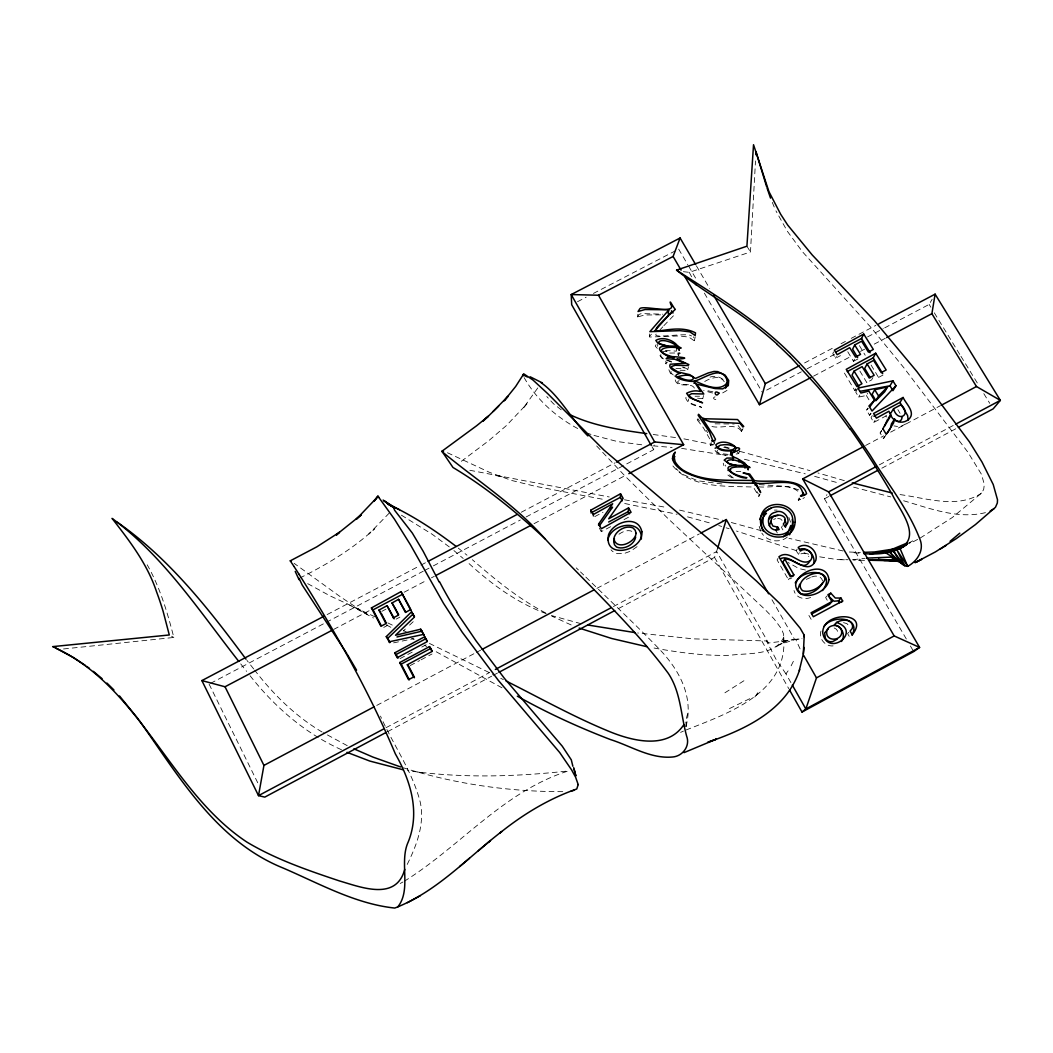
<?xml version="1.0" encoding="UTF-8"?>
<svg xmlns="http://www.w3.org/2000/svg" width="1053" height="1053" viewBox="0 0 1053 1053"><rect width="100%" height="100%" fill="white"/><g stroke="black" fill="none" stroke-linecap="round" stroke-linejoin="round"><path stroke-width="0.75" stroke-dasharray="5 3.75" d="M711.459 443.945L710.499 445.366L713.697 444.735M610.661 526.671L601.289 531.633L601.302 530.212M649.556 333.946L649.556 337.026L679.132 335.92L688.938 337.118L694.256 340.777L694.73 338.684L693.295 336.842M678.711 355.335L677.908 352.966L680.383 353.203M685.885 726.465L686.056 721.924L686.174 726.254M685.964 726.583C694.348 695.414 677.961 667.602 656.519 646.213C633.143 622.244 608.647 599.394 584.718 575.978M697.52 398.166L702.785 398.718L700.758 396.086M683.358 271.687L689.254 272.345L750.473 251.97L755.501 160.977M660.626 314.86L644.607 314.992L637.657 316.953L637.736 314.057M637.657 316.953L637.842 314.242M596.669 445.972L625.074 476.101L667.681 518.234L765.544 610.029L774.1 618.967L781.497 628.891L783.669 634.367L783.432 641.435L783.669 636.354C788.723 693.322 727.11 713.697 684.832 730.479M657.612 346.305L657.862 344.107M526.118 516.957L653.663 449.697L654.255 445.05M666.115 363.969L665.812 361.061M799.135 497.858L798.292 500.214L801.399 499.135M736.179 454.027L738.693 453.58L737.166 451.842M676.724 348.556L676.342 351.136L664.285 350.425M678.764 355.23L679.159 352.676M680.12 370.235L687.53 370.406L688.544 366.734M694.322 340.751L695.243 336.815M783.866 637.012C775.258 656.256 747.446 652.781 729.716 655.308C703.193 656.019 676.803 652.241 650.793 647.424M820.958 631.063C817.931 639.763 827.948 649.24 836.424 644.844M709.696 438.864L703.496 427.979L697.191 419.792L697.678 417.541M702.812 398.666L703.496 395.533M687.648 713.631L685.727 720.739M665.47 363.627L667.497 362.048M710.499 445.366L711.223 442.457M714.105 444.195L714.921 441.181M637.552 316.769L638.987 314.478L641.303 313.583L662.64 314.176M717.738 547.994L714.539 557.379L616.15 609.819M675.21 379.896C677.29 389.702 693.664 380.225 694.954 390.136M743.023 428.663L741.444 431.401L742.154 429.203M738.693 453.58L739.627 450.789M649.306 336.578L651.438 334.183M668.879 369.735L670.458 373.42L676.105 377M672.893 465.966C691.887 488.75 726.478 485.92 753.316 487.039L758.818 496.318L759.621 494.436M760.174 493.896L758.818 496.318M833.581 351.899L832.805 353.637L835.542 358.217L840.439 355.638M793.37 661.323L790.224 667.655M835.542 358.217L836.345 356.454M407.221 864.434C416.619 845.348 424.951 823.775 420.252 802.202C412.407 771.296 393.23 745.024 380.502 716.093M847.77 351.768L853.47 361.311L854.51 359.218M790.908 682.607L785.946 673.854L788.355 670.524M782.418 525.75L781.51 527.487L782.892 529.896M844.414 373.091L854.812 390.545L855.852 388.557M856.813 390.136L855.747 392.124L858.695 397.073L866.395 395.494L867.606 393.309M798.477 500.307L799.477 498.438M858.695 397.073L859.801 395.046M859.867 370.998L866.751 382.502L867.975 380.265M872.884 377.632L871.608 379.936L866.751 382.502M686.056 397.415L685.727 397.995C687.543 404.26 696.191 405.918 701.653 407.379C699.258 405.26 686.477 404.234 688.478 399.008M875.556 372.472L878.531 377.435L879.874 375.039M778.009 558.366L777.114 559.959L788.447 579.716L791.895 577.873M920.217 538.03L952.307 517.51L981.62 493.054L983.686 489.395L984.318 484.433L981.475 474.324L967.891 452.198L904.014 367.931L871.252 327.786L802.307 251.575L787.341 231.252L775.943 210.876M871.107 413.632L869.554 415.277L866.527 410.196L867.725 408.103M884.731 327.852L929.154 304.422L932.129 299.289M869.554 415.277L870.792 413.158M723.24 463.175L723.911 465.702M872.292 415.632L871.028 417.751L873.806 422.424L885.902 416.001L887.403 413.632M906.317 638.987L824.46 498.793L826.947 494.634M873.806 422.424L875.109 420.292M797.226 549.021L796.239 550.653L798.345 554.312L804.782 553.088L808.849 556.51M537.793 387.925L523.091 408.419L526.987 403.799L506.454 425.517L488.658 440.773L460.714 461.767M798.345 554.312L799.345 552.707M885.849 435.113L883.467 438.614L880.124 433.02L881.848 430.322M880.124 433.02L881.493 430.888M788.447 579.716L789.395 578.229M883.467 438.614L884.849 436.482M804.505 497.529L802.939 498.556M660.85 354.519L660.797 356.309L662.89 358.27M671.011 371.34L671.011 372.933L673.275 374.986M826.789 596.103L825.631 597.499L828 601.592M727.018 390.4L721.437 393.638M389.268 513.061L368.879 533.989L374.842 528.54C352.808 549.021 326.772 564.619 299.947 577.952M659.81 330.115L662.85 326.785M663.864 325.68L674.525 314.65M866.527 410.196L868.317 408.353M656.151 334.064C651.583 339.198 687.78 332.129 691.558 335.986M848.823 632.287L847.56 633.511L849.666 637.157M403.273 631.037L405.366 629.062M409.564 625.127L414.803 620.204M981.62 493.054C957.559 509.389 925.429 497.819 898.88 494.436M637.091 546.652L631.05 550.903M717.554 450.118L716.83 451.658L719.41 453.356L728.149 454.396M656.085 344.726L655.242 346.121L657.283 348.346M743.918 680.751L723.003 694.006M905.58 424.043L899.92 426.86L893.958 425.912M725.609 465.044L725.714 466.124M618.94 534.226C622.823 531.489 628.18 529.211 632.735 531.699M787.328 537.056C779.786 543.453 767.032 541.584 761.845 533.121M908.463 543.387L913.227 540.558L908.976 543.006M776.008 646.884L786.459 640.777L794.66 639.566L771.638 599.157M749.683 698.718L726.228 710.156M699.547 396.231L695.085 396.244M400.232 883.493L402.917 882.006M404.26 881.269C460.24 846.533 503.689 791.224 568.344 770.954C515.246 776.824 460.595 778.404 407.485 770.612M917.624 539.439L909.753 543.559M386.043 727.689L489.698 672.459M613.438 606.528L716.685 551.509L768.493 643.014L786.459 640.777L779.589 644.528L794.818 639.619L802.004 638.526M879.294 464.873L954.242 424.938M387.649 731.624L491.712 676.158M493.159 675.381L497.49 673.064M824.46 498.793L828.764 496.489M881.835 468.203L956.914 428.176M410.117 665.614L419.699 660.534M421.068 659.81L431.993 654.005M376.75 705.418L474.903 653.215M476.351 652.452L480.668 650.162M596.933 588.337L699.376 533.871M865.592 445.472L883.678 435.863M890.627 432.164L940.553 405.616M396.152 619.111L399.916 617.111M383.74 627.404L387.504 625.416L386.741 624.508M594.761 516.615L602.974 512.258M878.531 377.435L883.401 374.855M854.812 390.545L859.669 387.965M624.047 519.59L630.734 516.049M400.048 658.612L413.632 651.399M421.766 647.082L428.558 643.488M327.128 614.583L419.528 565.882M420.976 565.119L426.715 562.091M521.248 512.271L615.057 462.833M804.597 362.943L835.253 346.779M841.057 343.712L845.414 341.422M851.219 338.368L875.872 325.377M210.547 683.358L324.851 623.086M326.298 622.323L423.24 571.2M424.688 570.436L429.032 568.159M433.375 565.869L520.327 520.011M766.663 390.11L801.294 371.841M807.072 368.8L834.489 354.348M867.527 336.921L883.296 328.602M333.696 629.418L369.708 610.411M404.181 592.207L427.123 580.098M431.414 577.834L434.284 576.333M534.042 523.67L625.995 475.14M813.587 376.145L852.219 355.743M860.485 351.386L864.618 349.201M874.253 344.12L885.244 338.316M853.47 361.311L858.34 358.744M381.897 611.306L385.951 609.174M577.478 301.724L586.179 297.196M593.418 293.432L675.802 250.614M704.72 381.502C710.393 378.08 719.936 374.605 724.28 381.765M799.951 499.017L798.148 499.727M629.839 551.456L623.968 553.562L617.571 553.654A11.109 10.885 3 0 1 610.977 549.798M806.322 579.387L810.376 577.584M680.607 732.375L683.423 731.111M773.6 519.432L775.6 518.642M679.172 380.581C672.538 383.792 689.399 385.885 691.413 384.029M715.053 396.823C710.327 398.258 718.212 401.904 717.633 397.507M709.998 377.119C715.5 375.079 722.161 377.382 725.596 382.028M985.437 512.64C957.282 519.59 928.996 507.994 902.289 500.372M393.598 642.856L413.882 638.605M811.718 576.978C815.693 575.149 821.472 575.978 822.577 580.848M810.639 597.472C804.281 600.171 795.805 597.801 794.001 590.575M782.445 641.369L799.635 638.579M853.18 559.696L865.079 558.287M63.509 648.964L173.824 637.46C167.427 612.464 159.99 587.337 147.196 564.79M799.069 639.079L795.752 639.395L800.504 649.806M849.337 552.009L860.34 552.483M662.916 351.465L667.075 351.333L663.693 350.688M758.779 486.855C772.257 488.21 790.105 482.169 800.359 493.515M669.682 353.071L677.316 352.952L678.395 355.387M736.139 471.428L740.799 471.362M774.337 510.1L777.14 510.086M768.493 643.014L766.426 640.948L693.243 638.855L637.71 632.998M562.776 791.659C508.849 791.751 454.935 783.985 403.444 767.821M715.066 423.832L734.244 423.977M819.695 556.826L835.977 559.406L848.034 559.735M675.947 368.537L684.476 368.247L682.12 366.865M759.305 484.604L788.394 486.539L799.253 490.04M711.96 426.504C720.963 428.874 735.915 422.424 741.444 431.401M840.162 559.669L844.427 559.801M864.5 560.393L852.746 559.775L860.762 560.38M721.924 483.972L697.731 480.76L682.291 474.179A27.918 26.983 7.7 0 1 678.948 471.481M727.307 455.212C722.885 454.949 716.79 454.488 714.724 449.907M777.693 518.339L780.628 518.984L782.721 521.117M652.939 445.827L672.09 447.459M805.4 570.028L798.898 568.541L788.236 562.578M854.075 552.707L862.038 553.549M681.607 448.354L725.622 455.357M641.711 444.787L617.611 441.589L592.47 435.021M653.215 434.494L677.434 437.837M712.868 391.808L704.918 390.136M417.738 772.033L425.175 773.178M683.897 438.851L712.815 444.669M624.468 499.78L667.339 507.612M469.809 470.27L609.226 496.977M843.032 550.969L788.973 538.32M724.582 446.696L729.913 448.302M624.692 503.505L677.105 514.272M602.237 499.175L535.437 486.315L511.64 480.458L489.777 472.442L446.156 452.145M679.58 510.1L723.727 520.524M581.006 623.692L551.43 615.544M744.392 459.279L805.255 473.837M495.897 475.535L503.334 477.206L494.278 474.324M712.526 393.006L703.667 390.61M723.74 447.262L729.058 448.591M687.53 516.852L712.789 523.789M739.706 451.316L810.007 470.652M731.308 522.512L761.622 530.791M804.005 552.904L808.678 554.154M853.614 487.131L890.693 496.911M814.627 476.364L837.991 482.84M666.615 360.087L673.854 362.153M844.335 480.629L817.931 472.955M843.519 622.639L846.875 623.613L849.192 625.995M718.725 525.552L721.687 526.447M726.136 527.816L729.11 528.724M796.318 550.627L736.495 531.028M671.564 362.127L661.916 358.257L658.757 353.979M587.995 433.309L590.983 434.441M546.191 613.623C516.536 602.698 490.777 583.704 467.743 562.407M571.174 624.956L551.811 616.123M683.529 366.971L688.043 369.564M307.7 583.652L329.879 595.774L375.039 616.847M341.462 749.723C304.409 733.164 273.293 705.681 248.574 673.815M349.543 605.08L373.446 617.993M387.82 622.915L394.256 626.048M429.413 643.409L492.804 674.315M403.312 630.497L407.208 632.419M733.362 477.996L728.347 473.916M347.227 745.642L323.35 732.743M500.741 678.29L503.373 679.633M732.059 477.838L728.176 475.39L726.583 472.31M386.425 624.969L391.163 627.456M577.649 428.518C555.826 416.791 536.372 399.377 524.17 377.672M411.723 638.329L414.184 639.658M545.533 612.885C518.629 598.881 495.094 579.532 472.336 559.696M501.991 687.806L434.31 650.728M424.188 645.12L426.702 646.503M171.573 636.223L173.824 637.46M367.313 614.412L355.967 608.042L360.982 610.529L340.145 596.63L294.103 563.329M834.173 627.97L836.464 629.273L838.899 633.379M401.404 515.18L432.217 534.292L450.302 547.665M322.073 732.006C295.551 716.343 273.372 694.427 254.642 670.156M561.249 409.814L553.404 403.707L546.797 396.547M458.279 548.113L466.992 555.194M453.909 550.561L463.202 558.472M576.267 567.896L578.387 569.923M580.493 571.937L583.665 574.964M738.1 425.557L742.312 430.848M253.681 668.945L246.955 660.389M240.729 663.903L246.586 671.353M785.946 673.854L776.245 659.678L766.426 640.948M706.102 430.348L707.669 432.665M699.508 421.029L697.915 418.752L697.191 419.792M746.919 246.205L750.473 251.97M929.154 304.422L930.878 307.226M934.314 312.833L960.073 354.887M960.928 356.283L977.895 383.963M983.818 393.651L989.754 403.338M859.432 345.621L865.224 355.256M871.094 365.049L874.806 371.235M897.867 409.643L900.065 413.302M885.902 416.001L886.481 416.962M866.395 395.494L869.133 400.087M696.428 265.882L709.722 288.614M678.685 249.127L687.806 264.737M688.636 266.146L696.915 280.348M704.378 293.116L762.333 392.387M910.411 646.002L913.688 651.61M756.975 491.619L758.45 494.173M775.956 530.58L777.338 532.989M808.915 615.439L811.152 619.335M652.07 446.88L653.663 449.697M714.539 557.379L788.75 688.609M599.302 528.04L601.289 531.633M689.254 272.345L692.571 278.545M209.099 684.121L258.327 783.972M788.868 517.444L790.711 522.762M760.727 531.173L759.068 526M713.697 442.431L714.026 443.247M772.283 202.387L775.245 209.494M678.04 470.586A27.918 26.983 7.7 0 1 676.355 468.677M757.805 692.992L754.303 697.705L757.805 692.992"/><path stroke-width="1.5" d="M598.63 525.421L598.644 523.986L612.701 503.755L593.339 514.522L593.365 515.931M712.591 440.062L709.511 431.98L698.165 415.277L698.534 414.263L701.903 417.778L704.826 418.765L737.561 419.542L743.747 426.439L742.865 426.991L740.101 423.385L710.301 421.779L702.614 418.962L713.184 435.021A42.396 41.028 5.9 0 1 714.842 438.14C717.883 440.773 709.064 442.352 712.591 440.062A41.975 40.646 6 0 1 713.144 441.325M799.28 670.577L803.307 654.018L804.242 635.262L800.162 628.207L779.839 603.566L756.488 581.085L720.278 548.982L604.067 450.197L547.731 393.651L532.936 380.001L523.762 373.854L515.667 386.477L504.163 400.811L508.046 396.283L493.08 411.473M755.843 154.738L756.015 151.632L766.558 186.526M622.257 500.833L620.322 497.371L620.533 493.778L590.878 510.126L590.904 511.521M641.33 539.057C642.738 518.076 610.74 523.499 607.857 539.899M804.137 636.841L804.242 635.262M629.497 513.825L628.259 511.613L628.562 507.888L608.713 518.8L623.126 498.345L620.533 493.778M908.147 420.081L907.62 415.566L899.96 402.404L903.119 397.455C905.896 403.878 916.018 412.328 908.897 419.199C904.975 422.766 898.117 423.635 894.563 419.094L891.483 423.806L890.548 427.584M578.189 784.564L576.754 788.987C548.6 798.819 522.841 814.495 499.662 833.173L501.741 831.488C467.098 858.142 436.39 892.102 394.77 908.055C355.414 903.948 319.243 883.559 283.27 868.093C216.036 841.005 178.957 776.245 138.996 720.081M803.307 654.018L804.058 647.424M668.207 314.149L668.721 310.043L667.628 309.793L645.068 309.516L638.039 311.504L640 308.476C644.449 305.199 677.448 314.742 670.735 304.317C668.471 297.328 673.683 308.292 675.342 309.385C632.774 348.069 670.682 319.638 695.506 332.88L695.191 335.538L689.833 331.84L679.922 330.642L649.872 331.669L668.721 310.043M676.724 348.556L677.105 345.989C658.967 333.222 647.095 347.398 677.105 345.989M677.355 348.648L677.737 346.068C673.196 339.882 662.521 336.289 655.822 340.395L657.862 343.186L667.747 346.187C649.411 345.489 666.457 357.941 674.341 357.599L668.181 357.006L666.141 358.691L674.841 359.27L685.319 363.259L670.234 364.22C667.655 368.761 676.829 372.117 680.08 373.262C666.246 377.092 690.65 382.7 694.085 381.12M958.375 427.413L993.15 408.867L1000.35 400.364L976.473 386.517L931.892 313.702L935.103 294.156L878.768 323.85M725.622 388.136L726.03 385.714M887.561 419.489L884.415 426.268M383.187 729.216L258.512 795.634L201.886 680.593L225.026 686.767L263.934 765.399L258.512 795.634L264.79 797.108L386.201 732.388M790.764 525.5L787.67 533.239L783.287 536.767M769.243 525.644L771.244 521.13M813.666 563.408C815.72 555.8 807.954 546.494 799.885 549.192M635.683 536.991C634.367 544.822 623.758 550.14 616.558 547.047L614.504 544.796L613.715 541.887L614.452 538.754M822.748 582.493C819.339 589.891 808.73 596.261 800.53 593.563L797.766 589.588L799.714 584.178M894.563 419.094L893.563 422.964L887.442 432.783M810.81 377.606L759.463 404.694L765.307 383.647L713.644 295.327M717.738 547.994L726.294 519.55L768.585 593.8M730.334 455.093L731.651 450.908C726.386 451.079 717.159 451.197 715.856 444.761C721.134 439.851 731.598 442.378 736.047 447.67C743.273 447.67 738.114 451.368 733.414 451.961C727.004 458.305 741.957 457.068 738.837 461.898M736.047 447.67L734.691 451.882L733.191 450.197M732.901 460.174L733.572 458.108L730.953 453.501L731.651 450.908M802.004 712.052L913.688 651.61L919.598 647.424L894.168 635.92L816.483 677.882L805.835 708.985L802.004 712.052L789.526 689.991M673.13 459.792L674.776 456.568M744.932 468.072L745.906 465.373C727.465 452.198 715.303 466.729 745.906 465.373M745.814 467.493L746.551 465.452L744.642 463.004L739.535 459.845M785.459 527.303L786.209 523.907L784.867 519.616M651.267 445.472L571.687 304.725L571.213 294.55L598.499 295.248L673.104 256.458L680.106 237.991L695.651 264.553M752.5 482.511L753.264 480.55L748.235 474.14L743.076 473.008L749.683 474.034L754.317 480.589L753.553 482.55M759.634 519.537L760.45 517.471M754.988 485.051L755.778 483.103C768.769 485.617 800.451 475.021 802.991 494.357C796.397 497.779 804.4 495.805 806.572 493.752C801.886 475.917 768.4 483.064 754.317 480.589M799.675 669.576C786.788 710.064 745.116 729.558 707.932 742.194L716.33 739.14L684.002 752.645M854.681 344.976L860.538 354.387L855.562 357.112L849.705 347.687L837.161 354.677L834.371 350.149L863.723 334.038L873.332 349.438L868.396 352.097L861.604 341.211L854.681 344.976L852.627 349.201L857.629 357.546M835.687 352.11L861.538 338.487L863.723 334.038M854.062 371.104L861.933 383.753L856.918 386.556L846.243 369.353L875.688 353.203L886.178 369.972L881.229 372.63L873.582 360.402L867.08 363.93L874.174 375.289L869.199 378.014L862.117 366.641L854.062 371.104L852.022 375.144L858.906 386.675M404.76 869.344C396.191 901.302 361.39 887.31 339.566 880.966C307.831 870.37 275.807 859.366 246.955 842.124C168.954 790.461 140.852 685.924 52.65 646.621L169.296 634.972L163.176 611.53A345.542 317.572 -49.5 0 0 156.568 591.839C147.486 564.237 129.677 541.005 112.052 518.379C164.005 556.458 199.478 611.451 238.794 661.416M775.956 530.58L777.733 527.119L779.141 529.541C767.505 533.318 764.083 514.338 775.456 512.245C783.761 507.994 793.159 521.077 784.748 526.421L783.353 523.986C791.58 514.338 770.638 510.85 770.967 522.143L772.889 526.052L777.733 527.119M867.08 363.93L864.71 368.432L870.226 377.632M847.296 371.577L873.2 357.888L875.688 353.203M809.678 561.328C802.412 573.543 790.974 553.957 780.892 558.564M874.714 389.755L872.108 394.322L875.872 400.614L884.691 391.769L887.574 386.899L874.714 389.755L878.571 395.981L875.872 400.614M892.931 380.844L889.982 385.793L892.931 390.702L895.945 385.74L892.931 380.844L857.892 388.123L860.906 393.006L868.843 391.111L874.49 400.219L870.107 406.524M784.735 558.985L793.857 574.859L790.369 576.728L778.917 556.774C790.224 548.139 800.477 568.001 810.692 560.249C815.246 554.062 806.229 546.244 800.359 551.074L798.227 547.376C806.822 541.11 818.405 550.811 815.838 560.262C808.559 575.662 795.133 558.485 784.735 558.985L782.879 562.144L791.145 576.557M852.035 635.235C861.644 616.782 832.37 614.518 823.854 626.574M893.563 408.748C897.353 422.937 912.398 415.224 901.013 404.747L893.563 408.748L890.522 413.553C890.891 419.686 900.999 425.741 902.118 417.212M888.298 418.317L889.785 415.974M882.704 428.966L890.167 416.856L890.535 414.803L888.929 411.249L876.425 418.133L873.569 413.487L903.119 397.455M789.592 534.792L793.106 525.763L792.277 519.445M841.492 641.488C846.099 635.63 841.676 625.587 834.2 625.008L836.595 622.455C841.637 619.388 851.482 618.427 852.654 626.087L852.232 628.523L850.1 631.063L852.219 634.735C871.436 611.135 821.695 610.951 822.762 633.143C827.869 658.02 862.907 631.497 836.595 622.455M792.87 576.373L793.857 574.859M760.858 516.444L764.886 511.521L770.796 508.375M683.805 724.754C666.602 750.605 630.392 740.509 606.804 730.453C572.213 716.066 539.465 697.744 506.019 680.962M890.364 428.308L886.257 434.336L882.875 428.716M599.512 525.605L612.57 507.191L609.832 508.638M377.922 496.187L374.236 501.017L377.922 496.187L394.349 519.024L410.525 544.928L443.524 603.356L462.214 632.169L498.293 680.317L559.696 752.526L571.595 769.901L575.609 777.206L578.176 784.564M840.978 598.051L835.292 598.025L830.778 593.155L828.448 595.985L833.95 601.21L838.543 600.842L840.978 598.051L842.663 600.96L841.439 602.342M672.301 458.858L674.486 456.225M830.778 593.155L827.934 594.682L831.923 601.579L829.58 604.33L811.666 613.952M795.226 582.967C803.097 566.698 838.372 569.607 822.485 590.575M498.674 406.103L488.013 416.514L476.601 425.767L441.931 451.25L452.987 467.479C486.552 487.552 516.799 512.587 545.454 539.123M694.111 381.186C705.339 399.929 701.311 385.806 686.595 393.282L689.662 397.639L702.588 402.825L693.15 399.1L688.649 395.428L691.624 393.704L703.812 394.006L696.586 384.134L715.04 388.57L722.648 388.873L728.294 385.622L728.702 380.475L725.056 375.052L717.738 371.604L714.026 371.433L708.169 372.986L695.375 378.461L689.781 374.684L677.829 371.92L671.722 367.997L671.722 366.391L675.17 365.286L688.03 365.536L688.912 364.588L676.71 359.112C694.69 358.191 677.395 356.835 672.222 356.625C651.886 351.202 663.903 345.489 678.079 347.832L679.251 350.333L678.685 347.845L681.186 348.069L677.737 346.068M895.945 385.74L872.055 411.025L868.949 405.984L874.49 400.219M654.387 331.274L668.207 315.742M878.571 395.981L887.574 386.899M916.413 562.065L921.691 559.288L915.018 562.657L935.38 551.917L956.295 538.623L975.42 524.591L995.454 507.283L997.336 502.992L997.52 499.82L993.229 484.538L982.001 462.043L969.484 441.918L916.887 371.577L874.227 320.481L812.166 254.905L787.631 224.973L780.655 214.233L768.927 191.62L753.527 144.722L746.919 246.205L676.553 270.134C701.522 290.18 730.111 305.844 755.277 325.903A381.199 363.246 -82.1 0 1 777.39 344.384M414.487 616.597L411.565 611.806L386.28 636.617L389.742 642.685M766.479 513.39C761.293 517.51 759.792 525.421 763.241 531.107M389.807 642.198L387.78 638.302L413.118 613.978M488.46 416.067L483.169 420.976L488.013 416.514M488.408 842.268L490.461 840.518L478.325 850.798M459.634 866.527L469.48 858.261M950.056 541.334L959.796 533.16M397.692 907.041C411.855 889.535 398.916 862.131 408.235 841.926C420.358 812.047 410.499 780.484 395.336 753.843C368.84 691.031 335.341 631.734 298.96 574.148M768.624 519.142L771.849 516.654L777.996 515.43M828.408 628.733L824.67 632.866L825.368 638.394L827.316 640.672L829.817 641.698L832.568 641.632L837.267 639.145M715.105 448.223L718.58 446.735M731.282 453.935L732.546 453.014M993.993 508.757L990.175 511.021M734.007 452.158L733.651 451.092M676.553 270.134C715.092 295.261 755.146 319.033 788.157 351.478C819.853 382.384 845.585 418.646 870.239 455.238C887.218 483.353 908.831 509.441 920.375 540.452C924.021 551.061 916.808 561.512 907.66 566.343L900.039 548.481C922.138 536.253 899.736 510.244 892.628 495.186C879.492 472.428 865.329 450.236 850.14 428.795M940.092 549.113L946.173 545.415M900.039 548.481L907.054 544.23M907.186 544.111C894.76 553.575 878.636 554.72 863.644 553.628M406.721 601.763L400.996 591.654L371.406 607.936L380.936 626.298L385.977 623.613L378.948 610.095L387.043 605.699L393.651 617.361M405.642 611.964L398.574 599.328L392.032 602.961L398.389 615.136L393.388 617.861L387.043 605.699M424.649 636.762L394.691 652.847L397.205 657.73L427.202 641.646L424.649 636.762L427.281 641.066M432.085 650.846L429.479 646.608L399.692 662.561L408.538 679.685L413.632 676.987L414.356 677.763M407.406 902.697L420.384 895.642M831.923 601.579L811.06 612.793L813.324 616.742L842.663 600.96M495.344 669.445L610.556 608.055M862.815 446.959L802.702 478.918L828.606 491.869L876.557 466.334M955.597 424.214L1000.35 400.364L935.103 294.156M498.938 672.301L614.702 610.595M830.198 495.726L877.531 470.494M399.692 662.561L401.18 664.14L430.822 648.411M873.924 416.225L899.96 402.404M263.934 765.399L373.947 706.905M482.116 649.385L594.076 589.851M700.785 533.108L726.294 519.55M941.935 404.892L976.473 386.517M590.944 512.903L620.322 497.371M608.621 522.012L628.259 511.613M394.691 652.847L396.165 654.466L426.017 638.644M413.632 676.987L407.314 664.759L432.033 651.491L429.479 646.608M201.886 680.593L324.219 616.11M428.15 561.341L516.97 514.522M616.479 462.083L654.663 441.957L683.647 444.708L598.499 295.248M765.307 383.647L799.174 365.786M225.026 686.767L332.248 630.181M435.705 575.57L531.212 525.171M628.812 473.653L683.647 444.708M886.626 337.592L931.892 313.702M371.406 607.936L373.038 609.858L402.759 594.182M680.106 237.991L571.213 294.55L654.663 441.957M293.774 566.093L290.259 560.841L316.769 546.876L339.54 532.213L361.376 514.706L356.204 519.353L378.027 496.437L378.869 497.464M907.541 542.861L887.113 551.403L870.054 553.957M893.444 551.193L904.619 565.711L896.893 549.956L907.66 566.343C899.815 566.066 897.643 556.142 893.444 551.193L904.435 546.191L887.113 551.403M299.105 578.4L302.172 584.955L346.806 653.544M889.759 552.193L901.157 563.302L903.013 563.724L896.801 560.17L889.759 552.193L899.051 548.718L885.928 552.943L903.922 564.369M728.044 470.48L730.795 469.73M669.287 313.965L671.077 313.215L671.287 312.109M571.16 791.066L574.438 790.224M424.122 635.025L420.7 629.207L395.52 635.249L414.369 617.124L411.565 611.806M396.968 636.96L422.095 631.155M694.664 383.253L693.795 383.055M424.109 635.367L423.424 634.419L388.991 641.856M860.314 391.282L889.982 385.793M893.062 549.126L874.424 551.969L863.473 552.364M866.593 558.116L890.825 557.129L900.394 562.236M899.986 561.065L871.871 559.683L899.92 560.722M868.817 560.143L896.998 559.788L884.467 560.459L878.176 559.498L890.851 559.854M898.433 560.249L868.778 560.064M871.976 560.314L896.985 560.867M442.102 451.066L443.537 451.263M753.264 480.55C729.834 479.707 704.128 482.814 683.134 470.178A28.207 27.233 7.6 0 1 675.118 461.78L673.867 455.659L675.249 452.066C667.128 460.2 679.619 469.783 686.688 473.034C707.945 482.735 731.901 483.261 754.856 483.169L760.661 492.449L755.778 483.103M878.478 560.012L884.638 560.222M890.733 560.749L899.92 561.144L878.176 559.498M746.551 465.452L750.065 467.532L747.525 467.295L748.196 469.849L746.906 467.282C720.66 464.913 728.268 474.403 746.893 477.707C740.167 479.799 715.132 465.492 736.389 465.558L729.347 463.846L724.174 460.122L726.925 458.055L733.572 458.108M646.766 433.639C620.335 429.94 593.287 425.991 569.015 414.25M634.906 632.59L587.85 625.008M403.102 769.769L369.735 761.043L347.016 752.329M646.568 646.621L611.714 638.5L579.124 628.062M892.154 492.988L852.272 482.879M540.966 382.568C560.078 396.125 571.331 419.344 587.903 435.942M400.614 766.953L372.854 757.054L353.9 748.841M898.393 561.025L892.826 558.393L901.078 562.118M899.762 562.249L903.013 563.724M55.704 648.056L73.144 657.388L85.464 665.496M399.456 509.705L387.938 504.163C412.342 515.246 434.81 530.159 456.081 546.362M530.12 376.777L542.321 382.897M523.249 374.894L527.237 376.935M290.259 560.841L291.036 561.315M517.326 696.178C547.244 712.986 578.479 727.268 610.503 739.575C630.694 745.932 650.372 758.897 672.262 757.028C682.568 756.449 690.465 745.985 686.609 736.047C680.804 715.04 680.817 692.032 668.26 673.315C631.853 624.205 585.692 583.059 544.348 538.096C514.535 504.387 476.43 480.142 442.142 451.698M383.134 500.057L393.638 507.585L395.612 507.994L383.937 500.754L393.638 507.585L394.638 510.284L412.302 533.029L423.174 551.272L439.18 582.006M117.37 522.275C169.27 558.538 208.678 608.792 246.007 659.165M86.807 666.431L89.426 668.405M93.335 671.353L102.102 678.698M106.945 683.081L113.921 689.965M789.947 356.44L817.549 386.648A642.949 600.368 -82.8 0 1 828.698 400.377M407.314 664.759L408.037 665.549M119.502 695.954L138.18 718.975M386.28 636.617L387.78 638.302M378.948 610.095L380.554 612.03M802.623 492.172L804.558 495.2M393.388 617.861L394.151 618.822M392.032 602.961L396.152 609.911M671.445 310.767L672.985 312.991M456.594 612.227L476.114 640.948L504.374 678.303L562.249 746.182L571.292 759.832L572.858 766.242M861.538 338.487L870.133 352.768M873.2 357.888L882.677 373.644M347.622 654.927L356.572 670.156M828.606 491.869L919.598 647.424L805.835 708.985L792.33 685.108M673.104 256.458L681.08 270.16M684.819 276.557L759.463 404.694M802.702 478.918L894.168 635.92M838.543 600.842L839.662 602.764M803.689 655.414L816.483 677.882M628.562 507.888L631.076 512.284L601.316 528.764L598.644 523.986M590.878 510.126L593.339 514.522M694.572 282.27L695.901 284.744M407.379 603.027L411.354 610.622M400.996 591.654L410.459 609.674L405.458 612.451L398.574 599.328M420.7 629.207L423.424 634.419M396.784 611.109L398.666 614.715M381.252 613.359L386.109 622.731M408.748 666.338L414.448 677.316M373.038 609.858L381.133 625.456M396.165 654.466L398.06 658.112M401.18 664.14L409.301 679.804M295.222 571.424L299.026 579.676M726.478 383.081L727.439 385.306M767.045 187.974L770.52 198.122M574.096 769.322L575.873 775.956L573.701 767.598M523.17 374.434L523.394 375.803M777.259 344.542A376.698 361.337 -75 0 1 789.855 356.546M828.474 400.588A671.209 624.574 -83.1 0 1 849.876 429.005M456.923 611.925A291.747 202.137 67.3 0 1 439.549 581.769M294.024 566.54A45.661 1.422 59.4 0 1 299.236 574.648M641.882 531.791C643.541 551.496 602.842 560.078 608.647 534.437C613.688 521.643 638.276 514.233 641.882 531.791M718.923 393.072C715.606 399.061 712.552 388.728 718.923 393.072M841.729 631.971C841.9 640.474 827.368 642.159 826.671 633.143C825.934 623.942 841.071 622.402 841.729 631.971M677.974 376.671C697.889 387.293 698.995 370.353 677.974 376.671M735.573 447.643L732.598 449.736L729.439 450.21A27.102 26.062 8.9 0 1 722.687 449.684L718.962 448.42L717.856 446.709L720.357 445.195L724.306 444.682A27.036 26.128 10.9 0 1 729.242 444.932L734.191 446.314L735.573 447.643M828.961 579.65C827.303 593.971 797.911 604.08 795.62 585.099C797.345 570.713 826.658 560.446 828.961 579.65M727.294 380.883L726.873 383.331C718.712 392.216 703.93 385.043 695.098 380.962C705.089 378.053 722.319 364.404 727.294 380.883M795.068 522.262C794.094 544.098 758.239 540.702 760.621 519.261C761.74 497.49 797.279 500.886 795.068 522.262M792.685 521.998C791.724 540.65 760.99 538.004 763.004 519.511C764.044 500.925 794.633 503.571 792.685 521.998M636.091 533.292C635.341 542.571 616.189 551.048 613.86 538.688C615.281 530.923 625.6 524.736 633.064 527.961L635.222 530.291L636.091 533.292M825.012 579.532C821.458 586.942 810.889 593.326 802.57 590.707C791.448 580.282 823.038 564.237 825.012 579.532M339.408 532.331L336.552 534.898L339.408 532.331M900.197 561.525L896.945 561.249L900.197 561.618"/></g></svg>
